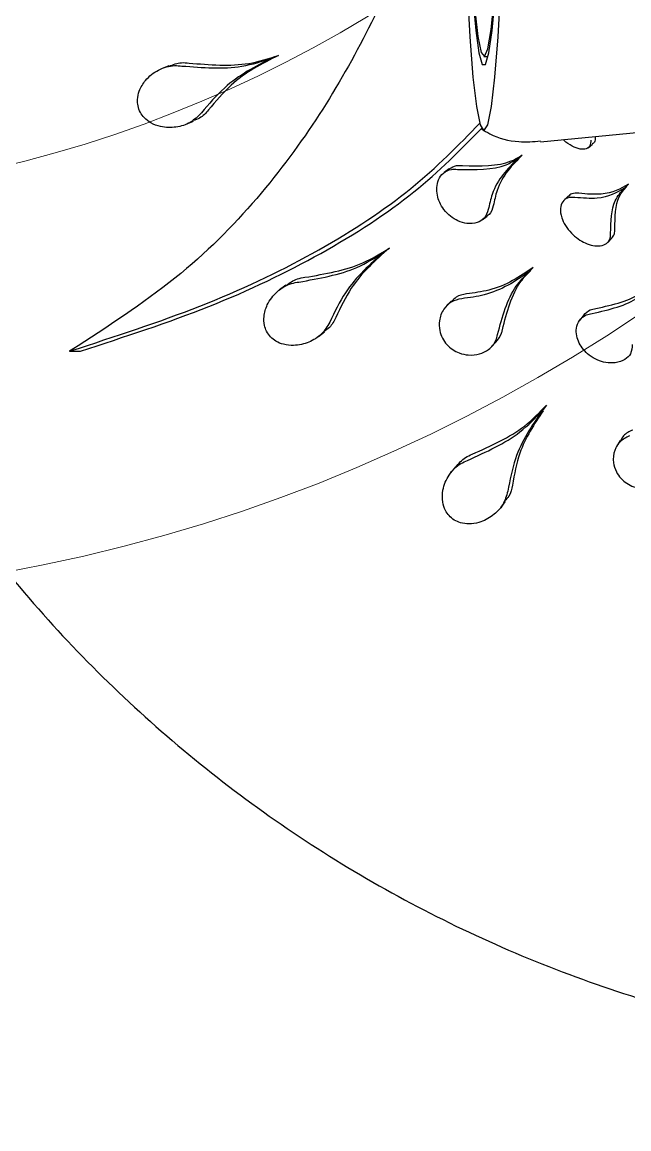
# Model space of a CAD drawing. Header units: millimetres. Extents: x 12325263 to 13848842, y -1463133 to 573208.
# Drawn here: x 12569498.35 to 12569517.42, y -847833.35 to -847798.55 of the extents above; entities that cross this region are included whole.
import ezdxf
from ezdxf.xclip import XClip

# ---------------------------------------------------------------- set-up
doc = ezdxf.new("R2010")
doc.units = ezdxf.units.MM
doc.header["$LTSCALE"] = 1000
doc.header["$XCLIPFRAME"] = 0
for name, color, linetype in [('fur202301', 252, 'Continuous'), ('WALL', 5, 'Continuous'), ('WALL-SHATCH', 8, 'Continuous'), ('建筑-楼板开洞', 251, 'Continuous')]:
    doc.layers.add(name, color=color, linetype=linetype)

# ---------------------------------------------------------------- blocks, each defined once
blk = doc.blocks.new('adgshg13-A$C7F010FC0')
at = {"layer": 'WALL-SHATCH'}
h = blk.add_hatch(color=256, dxfattribs=at)
h.dxf.hatch_style = 1
h.paths.add_polyline_path([(-60384.171, -16880.895), (-763.165, 197.479), (12587.619, -13153.304), (12587.619, -157996.02), (-162964.851, -188820.432), (-171262.381, -180522.901), (-171262.381, -31310.898), (-150707.191, -10755.708), (-131860.078, -7980.895), (-99162.381, -7980.895), (-99162.381, -4980.895), (-76620.428, -4980.895), (-70107.652, -16880.895)], flags=16)
h.paths.add_polyline_path([(-60091.229, -16380.895), (-646.877, 646.877), (12987.619, -12987.619), (12987.619, -158331.905), (-163100.584, -189250.384), (-171662.381, -180688.586), (-171662.381, -31145.213), (-150777.896, -10260.728), (-131896.687, -7480.895), (-99562.381, -7480.895), (-99562.381, -4580.895), (-76365.552, -4580.895), (-69907.506, -16380.895)])
blk = doc.blocks.new('A$C4C7A72D3')
at = {"layer": 'WALL', "color": 1}
blk.add_blockref('adgshg13-A$C7F010FC0', (210433.012, 205503.569), dxfattribs=at)
blk = doc.blocks.new('asdgag2019070515155847995')
at = {"color": 1}
for p, q in [((173.782, -442.579), (172.89, -433.313)), ((175.111, -439.81), (175.238, -439.936)), ((183.17, -440.079), (183.359, -440.187)), ((176.946, -440.467), (176.813, -440.334)), ((173.969, -441.083), (173.859, -440.941)), ((179.223, -441.221), (179.383, -441.343)), ((175.49, -441.714), (175.623, -441.846)), ((182.062, -442.394), (182.236, -442.528)), ((177.733, -442.805), (177.875, -442.947)), ((174.197, -443.151), (174.312, -443.3)), ((185.278, -443.83), (185.084, -443.681)), ((171.103, -444.357), (171.103, -444.223)), ((176.236, -444.411), (176.114, -444.252)), ((180.239, -444.132), (180.084, -443.978)), ((183.995, -445.254), (184.192, -445.405)), ((174.625, -445.451), (174.747, -445.61)), ((178.778, -445.373), (178.932, -445.527)), ((177.119, -447.33), (177.253, -447.505)), ((179.905, -449.563), (179.756, -449.368)), ((171.065, -450.82), (171.149, -451.023)), ((178.285, -450.59), (178.436, -450.786)), ((173.228, -453.716), (173.134, -453.489)), ((171.387, -454.264), (171.481, -454.492)), ((180.198, -457.119), (180.36, -457.382)), ((180.36, -457.382), (180.265, -457.076)), ((180.36, -457.382), (180.36, -457.039))]:
    blk.add_line(p, q, dxfattribs=at)
at = {"color": 1, "flags": 128}
for points in [[(169.254, -444.707), (170.281, -444.616), (170.986, -444.516), (171.345, -444.411), (171.345, -444.304), (170.986, -444.199), (170.281, -444.099), (169.254, -444.008)], [(169.628, -444.648), (170.474, -444.552), (170.97, -444.448), (171.099, -444.341), (170.856, -444.235), (170.251, -444.133), (169.305, -444.039)], [(160.817, -445.049), (163.009, -445.039), (165.133, -445.008), (167.127, -444.957), (168.929, -444.888), (170.484, -444.802), (171.746, -444.703), (172.675, -444.594), (173.245, -444.478), (173.436, -444.357), (173.245, -444.237), (172.675, -444.121), (171.746, -444.011), (170.484, -443.913), (168.929, -443.827), (167.127, -443.758), (165.133, -443.707), (163.009, -443.676), (160.817, -443.665)]]:
    blk.add_lwpolyline(points, dxfattribs=at)
blk.add_open_spline([(141.688, -389.994), (141.522, -390.072), (140.258, -390.667), (138.035, -392.05), (135.059, -394.142), (132.291, -396.511), (129.736, -399.105), (127.418, -401.913), (125.353, -404.911), (123.557, -408.078), (122.043, -411.388), (120.824, -414.817), (119.908, -418.339), (119.302, -421.928), (119.011, -425.555), (119.038, -429.194), (119.381, -432.816), (120.038, -436.395), (121.004, -439.904), (122.272, -443.315), (123.833, -446.603), (125.674, -449.743), (127.781, -452.711), (130.139, -455.484), (132.73, -458.043), (135.533, -460.366), (138.529, -462.437), (141.693, -464.24), (145.003, -465.761), (148.432, -466.989), (151.956, -467.914), (155.546, -468.529), (159.177, -468.83), (162.821, -468.814), (166.449, -468.482), (170.034, -467.835), (173.55, -466.879), (176.969, -465.622), (180.266, -464.072), (183.415, -462.241), (186.392, -460.144), (189.176, -457.795), (191.744, -455.214), (194.078, -452.419), (196.159, -449.433), (197.973, -446.276), (199.504, -442.974), (200.742, -439.552), (201.678, -436.035), (202.303, -432.45), (202.614, -428.824), (202.608, -425.185), (202.285, -421.561), (201.648, -417.978), (200.7, -414.464), (199.451, -411.046), (197.909, -407.75), (196.085, -404.6), (193.994, -401.62), (191.651, -398.834), (189.074, -396.262), (186.285, -393.92), (183.295, -391.846), (180.783, -390.344), (179.228, -389.639), (178.777, -389.435)], degree=3, knots=[0, 0, 0, 0, 0.002464, 0.018712, 0.034959, 0.051206, 0.067452, 0.083698, 0.099943, 0.116187, 0.132431, 0.148674, 0.164917, 0.181159, 0.197401, 0.213642, 0.229884, 0.246125, 0.262366, 0.278608, 0.29485, 0.311092, 0.327334, 0.343577, 0.359821, 0.376065, 0.39231, 0.408556, 0.424802, 0.441049, 0.457296, 0.473544, 0.489792, 0.506041, 0.52229, 0.538538, 0.554787, 0.571035, 0.587284, 0.603532, 0.619779, 0.636026, 0.652272, 0.668518, 0.684763, 0.701007, 0.717251, 0.733494, 0.749737, 0.765979, 0.782221, 0.798462, 0.814704, 0.830945, 0.847186, 0.863428, 0.87967, 0.895912, 0.912154, 0.928397, 0.944641, 0.960885, 0.97713, 0.993376, 1, 1, 1, 1])
at = {"color": 1}
for points, knots in [([(183.026, -439.783), (183.08, -439.888), (183.187, -440.097), (183.485, -440.271), (183.818, -440.311), (184.132, -440.219), (184.359, -440.066), (184.525, -439.872), (184.633, -439.65), (184.688, -439.391), (184.674, -439.087), (184.557, -438.78), (184.334, -438.523), (184.076, -438.397), (183.886, -438.402), (183.824, -438.404)], [0, 0, 0, 0, 0.098479, 0.195709, 0.307327, 0.381692, 0.439818, 0.489234, 0.538746, 0.586653, 0.65371, 0.743395, 0.835237, 0.94536, 1, 1, 1, 1]), ([(179.022, -440.838), (178.899, -440.294), (178.738, -439.585), (178.346, -439.192), (178.254, -439.1)], [0, 0, 0, 0, 0.766762, 1, 1, 1, 1]), ([(179.179, -440.958), (179.054, -440.414), (178.891, -439.703), (178.496, -439.307), (178.404, -439.215)], [0, 0, 0, 0, 0.765523, 1, 1, 1, 1]), ([(180.15, -439.695), (180.253, -439.703), (180.446, -439.718), (180.643, -439.921), (180.741, -440.194), (180.735, -440.506), (180.65, -440.794), (180.503, -441.044), (180.312, -441.239), (180.101, -441.375), (179.868, -441.454), (179.617, -441.461), (179.379, -441.368), (179.224, -441.188), (179.191, -441.021), (179.179, -440.958)], [0, 0, 0, 0, 0.104671, 0.195547, 0.296449, 0.373768, 0.437178, 0.500911, 0.557134, 0.612971, 0.675766, 0.750726, 0.840256, 0.940354, 1, 1, 1, 1]), ([(182.841, -439.677), (182.891, -439.786), (182.971, -439.957), (183.123, -440.035), (183.179, -440.064)], [0, 0, 0, 0, 0.636524, 1, 1, 1, 1]), ([(175.111, -439.81), (175.252, -440.062), (175.478, -440.465), (175.421, -441.125), (175.399, -441.37)], [0, 0, 0, 0, 0.628118, 1, 1, 1, 1]), ([(176.527, -440.244), (176.148, -440.236), (175.584, -440.225), (175.281, -439.952), (175.182, -439.862)], [0, 0, 0, 0, 0.670843, 1, 1, 1, 1]), ([(175.238, -439.936), (175.38, -440.19), (175.607, -440.594), (175.551, -441.255), (175.531, -441.501)], [0, 0, 0, 0, 0.628631, 1, 1, 1, 1]), ([(176.659, -440.375), (176.281, -440.364), (175.679, -440.346), (175.357, -440.048), (175.238, -439.936)], [0, 0, 0, 0, 0.62675, 1, 1, 1, 1]), ([(175.531, -441.501), (175.529, -441.581), (175.526, -441.741), (175.653, -441.896), (175.866, -441.969), (176.136, -441.934), (176.412, -441.807), (176.649, -441.623), (176.84, -441.399), (176.974, -441.162), (177.052, -440.917), (177.062, -440.679), (176.986, -440.482), (176.841, -440.377), (176.709, -440.375), (176.659, -440.375)], [0, 0, 0, 0, 0.08588, 0.171606, 0.263059, 0.354641, 0.424296, 0.494216, 0.557553, 0.619915, 0.687434, 0.764042, 0.850534, 0.942861, 1, 1, 1, 1]), ([(176.805, -440.343), (176.766, -440.306), (176.695, -440.241), (176.579, -440.243), (176.527, -440.244)], [0, 0, 0, 0, 0.5577015, 1, 1, 1, 1]), ([(179.227, -441.217), (179.164, -441.158), (179.061, -441.061), (179.033, -440.9), (179.022, -440.838)], [0, 0, 0, 0, 0.609702, 1, 1, 1, 1]), ([(173.616, -440.856), (173.684, -440.857), (173.79, -440.858), (173.833, -440.926), (173.848, -440.95)], [0, 0, 0, 0, 0.639475, 1, 1, 1, 1]), ([(173.725, -440.997), (173.79, -441.001), (173.92, -441.009), (174.015, -441.133), (174.026, -441.327), (173.927, -441.574), (173.81, -441.768), (173.718, -441.853), (173.713, -441.858)], [0, 0, 0, 0, 0.193967, 0.387734, 0.590108, 0.794524, 0.987498, 1, 1, 1, 1]), ([(175.399, -441.37), (175.395, -441.452), (175.388, -441.593), (175.466, -441.672), (175.499, -441.705)], [0, 0, 0, 0, 0.579776, 1, 1, 1, 1]), ([(173.366, -444.44), (173.424, -444.351), (173.65, -444.002), (173.814, -443.344), (173.771, -442.802), (173.752, -442.574)], [0, 0, 0, 0, 0.164578, 0.647366, 1, 1, 1, 1]), ([(183.602, -444.725), (183.339, -444.135), (182.93, -443.217), (182.29, -442.611), (182.062, -442.394)], [0, 0, 0, 0, 0.64315, 1, 1, 1, 1]), ([(182.236, -442.49), (182.655, -442.773), (183.336, -443.234), (184.229, -443.398), (184.574, -443.461)], [0, 0, 0, 0, 0.614544, 1, 1, 1, 1]), ([(183.795, -444.872), (183.529, -444.281), (183.113, -443.359), (182.468, -442.748), (182.236, -442.528)], [0, 0, 0, 0, 0.640533, 1, 1, 1, 1]), ([(182.236, -442.528), (182.71, -442.852), (183.449, -443.356), (184.418, -443.542), (184.766, -443.608)], [0, 0, 0, 0, 0.6405383, 1, 1, 1, 1]), ([(177.733, -442.805), (178.019, -443.229), (178.419, -443.821), (178.53, -444.665), (178.561, -444.904)], [0, 0, 0, 0, 0.716107, 1, 1, 1, 1]), ([(179.689, -443.778), (179.131, -443.634), (178.403, -443.447), (177.943, -443), (177.836, -442.897)], [0, 0, 0, 0, 0.767537, 1, 1, 1, 1]), ([(174.526, -445.033), (174.539, -444.475), (174.555, -443.747), (174.265, -443.264), (174.197, -443.151)], [0, 0, 0, 0, 0.766762, 1, 1, 1, 1]), ([(174.197, -443.151), (174.513, -443.466), (174.925, -443.878), (175.627, -444.028), (175.791, -444.063)], [0, 0, 0, 0, 0.76637, 1, 1, 1, 1]), ([(177.875, -442.947), (178.163, -443.372), (178.565, -443.967), (178.68, -444.813), (178.712, -445.055)], [0, 0, 0, 0, 0.714364, 1, 1, 1, 1]), ([(179.84, -443.929), (179.284, -443.78), (178.507, -443.571), (178.015, -443.086), (177.875, -442.947)], [0, 0, 0, 0, 0.7146561, 1, 1, 1, 1]), ([(174.646, -445.19), (174.658, -444.631), (174.673, -443.9), (174.38, -443.414), (174.312, -443.3)], [0, 0, 0, 0, 0.765523, 1, 1, 1, 1]), ([(174.312, -443.3), (174.629, -443.617), (175.043, -444.031), (175.747, -444.184), (175.912, -444.22)], [0, 0, 0, 0, 0.765145, 1, 1, 1, 1]), ([(184.766, -443.608), (184.912, -443.65), (185.209, -443.735), (185.544, -444.064), (185.747, -444.442), (185.807, -444.804), (185.774, -445.075), (185.68, -445.294), (185.541, -445.46), (185.346, -445.591), (185.066, -445.676), (184.668, -445.661), (184.234, -445.474), (183.929, -445.179), (183.826, -444.943), (183.795, -444.872)], [0, 0, 0, 0, 0.108637, 0.219395, 0.32845, 0.395395, 0.445683, 0.485596, 0.525651, 0.563113, 0.618508, 0.70153, 0.822656, 0.946579, 1, 1, 1, 1]), ([(184.574, -443.461), (184.697, -443.487), (184.884, -443.526), (185.024, -443.653), (185.072, -443.697)], [0, 0, 0, 0, 0.659128, 1, 1, 1, 1]), ([(178.712, -445.055), (178.739, -445.171), (178.792, -445.4), (179.04, -445.646), (179.356, -445.772), (179.686, -445.764), (179.947, -445.676), (180.159, -445.531), (180.32, -445.344), (180.439, -445.109), (180.502, -444.811), (180.464, -444.484), (180.31, -444.177), (180.089, -443.988), (179.902, -443.944), (179.84, -443.929)], [0, 0, 0, 0, 0.098479, 0.195709, 0.307327, 0.381692, 0.439818, 0.489234, 0.538746, 0.586653, 0.65371, 0.743395, 0.835237, 0.94536, 1, 1, 1, 1]), ([(180.079, -443.983), (179.993, -443.91), (179.879, -443.814), (179.725, -443.785), (179.689, -443.778)], [0, 0, 0, 0, 0.762758, 1, 1, 1, 1]), ([(175.912, -444.22), (176.011, -444.255), (176.197, -444.32), (176.34, -444.568), (176.369, -444.858), (176.285, -445.158), (176.131, -445.414), (175.925, -445.617), (175.689, -445.757), (175.448, -445.833), (175.2, -445.849), (174.953, -445.79), (174.742, -445.638), (174.634, -445.424), (174.643, -445.254), (174.646, -445.19)], [0, 0, 0, 0, 0.104671, 0.195547, 0.296449, 0.373768, 0.437178, 0.500911, 0.557134, 0.612971, 0.675766, 0.750726, 0.840256, 0.940354, 1, 1, 1, 1]), ([(175.791, -444.063), (175.897, -444.092), (176.031, -444.127), (176.091, -444.237), (176.103, -444.26)], [0, 0, 0, 0, 0.793779, 1, 1, 1, 1]), ([(180.265, -457.076), (179.813, -455.699), (178.91, -452.945), (177.199, -449.429), (175.271, -446.506), (173.887, -445.16), (173.195, -444.486)], [0, 0, 0, 0, 0.247637, 0.49515, 0.747478, 1, 1, 1, 1]), ([(180.36, -457.039), (179.911, -455.659), (179.014, -452.899), (177.308, -449.361), (175.403, -446.438), (174.037, -445.097), (173.367, -444.439)], [0, 0, 0, 0, 0.249228, 0.498327, 0.753681, 1, 1, 1, 1]), ([(178.561, -444.904), (178.583, -445.023), (178.617, -445.207), (178.745, -445.321), (178.79, -445.361)], [0, 0, 0, 0, 0.645766, 1, 1, 1, 1]), ([(184.005, -445.243), (183.894, -445.152), (183.723, -445.011), (183.634, -444.799), (183.602, -444.725)], [0, 0, 0, 0, 0.646899, 1, 1, 1, 1]), ([(163.541, -445.024), (163.925, -445.187), (165.991, -446.062), (169.158, -447.367), (172.762, -449.357), (175.437, -451.291), (178.012, -453.782), (179.462, -455.995), (180.198, -457.119)], [0, 0, 0, 0, 0.069335, 0.372994, 0.527012, 0.680827, 0.838044, 1, 1, 1, 1]), ([(174.631, -445.446), (174.585, -445.375), (174.51, -445.257), (174.521, -445.096), (174.526, -445.033)], [0, 0, 0, 0, 0.603252, 1, 1, 1, 1]), ([(178.041, -449.984), (177.932, -449.345), (177.762, -448.351), (177.288, -447.599), (177.119, -447.33)], [0, 0, 0, 0, 0.64315, 1, 1, 1, 1]), ([(177.119, -447.33), (177.5, -447.764), (178.092, -448.438), (178.987, -448.863), (179.306, -449.014)], [0, 0, 0, 0, 0.643133, 1, 1, 1, 1]), ([(178.188, -450.176), (178.077, -449.536), (177.903, -448.536), (177.425, -447.777), (177.253, -447.505)], [0, 0, 0, 0, 0.640533, 1, 1, 1, 1]), ([(177.253, -447.505), (177.635, -447.94), (178.232, -448.62), (179.131, -449.051), (179.454, -449.206)], [0, 0, 0, 0, 0.640538, 1, 1, 1, 1]), ([(179.306, -449.014), (179.42, -449.072), (179.596, -449.16), (179.702, -449.323), (179.74, -449.381)], [0, 0, 0, 0, 0.646395, 1, 1, 1, 1]), ([(179.454, -449.206), (179.586, -449.285), (179.854, -449.444), (180.099, -449.849), (180.201, -450.268), (180.168, -450.633), (180.068, -450.886), (179.921, -451.073), (179.744, -451.198), (179.52, -451.274), (179.226, -451.284), (178.841, -451.165), (178.466, -450.872), (178.242, -450.507), (178.201, -450.253), (178.188, -450.176)], [0, 0, 0, 0, 0.108637, 0.219395, 0.32845, 0.395395, 0.445683, 0.485596, 0.525651, 0.563113, 0.618508, 0.70153, 0.822656, 0.946579, 1, 1, 1, 1]), ([(178.297, -450.58), (178.215, -450.466), (178.085, -450.289), (178.053, -450.065), (178.041, -449.984)], [0, 0, 0, 0, 0.640981, 1, 1, 1, 1]), ([(171.305, -453.627), (171.358, -452.98), (171.44, -451.975), (171.163, -451.124), (171.065, -450.82)], [0, 0, 0, 0, 0.64315, 1, 1, 1, 1]), ([(171.065, -450.82), (171.329, -451.339), (171.74, -452.145), (172.506, -452.788), (172.779, -453.017)], [0, 0, 0, 0, 0.6431329, 1, 1, 1, 1]), ([(171.149, -451.023), (171.414, -451.544), (171.827, -452.357), (172.596, -453.007), (172.872, -453.241)], [0, 0, 0, 0, 0.640538, 1, 1, 1, 1]), ([(171.398, -453.85), (171.449, -453.202), (171.528, -452.19), (171.249, -451.332), (171.149, -451.023)], [0, 0, 0, 0, 0.640533, 1, 1, 1, 1]), ([(172.779, -453.017), (172.875, -453.102), (173.028, -453.237), (173.092, -453.427), (173.115, -453.497)], [0, 0, 0, 0, 0.631442, 1, 1, 1, 1]), ([(172.872, -453.241), (172.981, -453.351), (173.203, -453.574), (173.34, -454.03), (173.335, -454.461), (173.211, -454.806), (173.05, -455.025), (172.861, -455.168), (172.657, -455.242), (172.42, -455.258), (172.132, -455.191), (171.787, -454.977), (171.495, -454.596), (171.368, -454.185), (171.391, -453.928), (171.398, -453.85)], [0, 0, 0, 0, 0.108637, 0.219395, 0.32845, 0.395395, 0.445683, 0.485596, 0.525651, 0.563113, 0.618508, 0.70153, 0.822656, 0.946579, 1, 1, 1, 1]), ([(171.403, -454.257), (171.353, -454.13), (171.273, -453.929), (171.297, -453.708), (171.305, -453.627)], [0, 0, 0, 0, 0.633439, 1, 1, 1, 1])]:
    blk.add_open_spline(points, degree=3, knots=knots, dxfattribs=at)
blk = doc.blocks.new('*U1453')
at = {"color": 1, "lineweight": 0}
for radius in [52.5, 40]:
    blk.add_circle((-1627.5, -468.395), radius, dxfattribs=at)
blk = doc.blocks.new('sdfgsdffhg')
at = {"layer": 'fur202301', "xscale": -1, "rotation": 270}
blk.add_blockref('*U1453', (-11127.073, 27920.118, 0), dxfattribs=at)
at = {"layer": 'fur202301', "rotation": 270}
blk.add_blockref('asdgag2019070515155847995', (-11126.677, 26428.267), dxfattribs=at)

msp = doc.modelspace()

# ---------------------------------------------------------------- block references
ref = msp.add_blockref('A$C4C7A72D3', (12385714.853, -906209.521), dxfattribs=dict(rotation=350.041249254255))
XClip(ref).set_block_clipping_path([(223442.8584877662, 85923.1187333744), (220542.7961432356, 85923.1422391906), (220542.8579492103, 89292.823275506), (211526.9150355905, 89292.8101311298), (210631.4331447985, 94392.8080583527), (206113.3685902953, 94392.8025418455), (206001.4315187763, 95030.3127344656), (204376.2826588508, 94744.9613686837), (203364.4570056833, 100506.9030052917), (197947.3947122637, 99555.7482674252), (192482.3428474721, 130679.4765393781), (190118.7804593667, 130264.4504016289), (191623.4071957469, 121695.6427078634), (177046.6486519482, 119136.2011700841), (175707.6223907359, 126760.8483765714), (173902.988371335, 128026.4039125028), (169528.3854461554, 127258.2903269802), (169070.0967394859, 129868.3614864857), (163308.2517458182, 128856.6693391807), (163766.52659606, 126246.6171700556), (159679.1795131005, 125528.9180921423), (170669.6888374612, 62935.797914044), (167222.1989369914, 62330.4650948944), (167939.7759490944, 58243.6808593175), (171386.9528796654, 58848.2912487988), (172857.0656793863, 50477.0032648193), (165962.5026008021, 49266.4230898353), (168037.7813034765, 37447.1796448426), (140649.9584970828, 32638.2390106404), (115387.9799239188, 28202.5781787895), (95598.7254695911, 140907.4332163476), (226939.476109907, 163968.8668500402), (240128.6952811591, 88852.8973128139)])

# ---------------------------------------------------------------- next in the draw order: hatches: boundary and pattern name
at = {"layer": '建筑-楼板开洞'}
h = msp.add_hatch(dxfattribs=at)
h.set_pattern_fill('DASH', color=256, scale=500)
h.set_pattern_definition([(0, (0, 0), (476.25, 476.25), [476.25, -476.25])])
h.paths.add_polyline_path([(12597696.741, -842386.786), (12590696.811, -842386.901), (12590697.067, -843986.786), (12595796.811, -843986.852), (12595797.067, -849736.852), (12588796.811, -849736.786), (12588796.811, -851936.786), (12564896.811, -851936.786), (12564896.811, -816186.786), (12568846.811, -816186.786), (12568846.811, -816040), (12568846.811, -807536.786), (12574696.829, -807536.802), (12574696.771, -810386.786), (12575896.811, -810386.786), (12579055.235, -810386.784), (12580496.915, -811828.207), (12580696.915, -819086.85), (12595696.917, -819086.721), (12595696.898, -812786.786), (12597696.659, -812786.786)])

# ---------------------------------------------------------------- next in the draw order: block references
msp.add_blockref('sdfgsdffhg', (12581083.899, -874056.804, 0))

doc.saveas('drawing.dxf')
